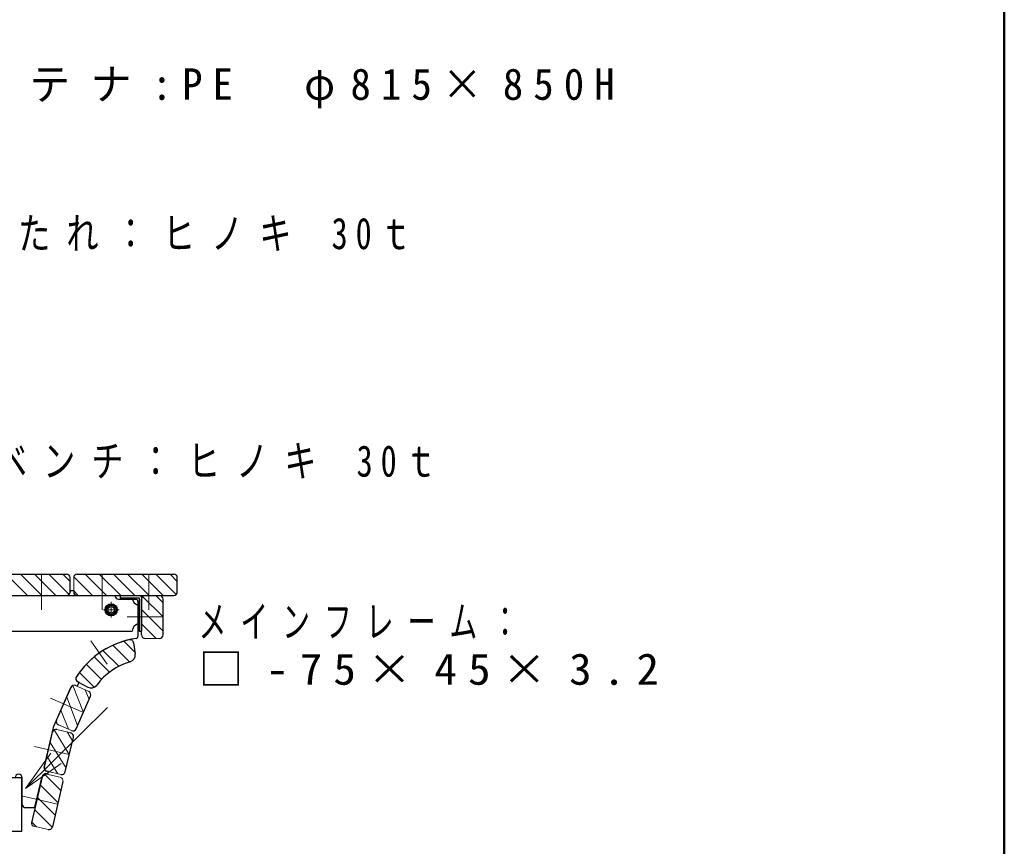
# Model space of a CAD drawing. Units: millimetres on the paper. Extents: x -385 to 420, y 0 to 267.
# Drawn here: x -68.9 to 0, y 46.8 to 104.6 of the extents above; entities that cross this region are included whole.
import ezdxf

# ---------------------------------------------------------------- set-up
doc = ezdxf.new("R2010")
doc.units = ezdxf.units.MM
doc.linetypes.add('USER2', pattern=[6, 3, -1, 1, -1])
doc.layers.add('1_20', color=7, linetype='Continuous', lineweight=25)
doc.layers.add('A3図枠', color=7, linetype='Continuous', lineweight=13)
doc.styles.add('ＭＳ ゴシック', font='')
doc.styles.get('ＭＳ ゴシック').set_extended_font_data('MS Gothic')

# ---------------------------------------------------------------- blocks, each defined once
blk = doc.blocks.new('open_arrow')
at = {"color": 0, "linetype": 'Continuous', "lineweight": -2}
blk.add_lwpolyline([(7.5, 1.25), (0, 0), (7.5, -1.25)], dxfattribs=at)

msp = doc.modelspace()

# ---------------------------------------------------------------- linework, layer by layer
at = {"layer": '1_20', "color": 40}
for p, q in [((-72.359, 65.799), (-65.609, 65.799)), ((-65.359, 64.549), (-65.359, 65.549)), ((-64.859, 65.799), (-58.109, 65.799)), ((-57.859, 64.549), (-57.859, 65.549)), ((-72.359, 64.299), (-65.609, 64.299)), ((-69.759, 64.299), (-65.584, 64.299)), ((-65.359, 64.649), (-65.359, 64.524)), ((-65.359, 64.649), (-65.109, 64.649)), ((-65.109, 64.649), (-65.109, 64.524)), ((-64.884, 64.299), (-62.209, 64.299)), ((-64.859, 64.299), (-58.109, 64.299)), ((-62.209, 64.299), (-62.209, 64.264)), ((-61.984, 64.039), (-60.769, 64.039)), ((-60.619, 63.889), (-60.619, 61.439)), ((-60.359, 61.549), (-60.359, 64.049)), ((-58.859, 61.549), (-58.859, 64.049)), ((-66.496, 55.159), (-65.282, 57.886)), ((-66.309, 55.578), (-65.302, 57.866)), ((-64.871, 57.949), (-64.986, 58)), ((-64.738, 58.217), (-64.871, 57.949)), ((-64.738, 58.217), (-64.845, 58.274)), ((-64.936, 54.973), (-63.929, 57.262)), ((-67.168, 52.277), (-66.496, 55.159)), ((-67.162, 52.301), (-66.594, 54.736)), ((-65.701, 51.96), (-65.133, 54.395)), ((-66.924, 51.783), (-67.045, 51.812)), ((-66.878, 51.978), (-67, 52.007)), ((-66.924, 51.783), (-66.878, 51.978)), ((-68.709, 49.709), (-68.709, 51.549)), ((-67.798, 49.575), (-67.316, 51.644)), ((-68.459, 49.459), (-67.944, 49.459))]:
    msp.add_line(p, q, dxfattribs=at)
at = {"layer": '1_20', "color": 40, "lineweight": 13}
for p, q in [((-69.829, 65.799), (-68.329, 64.299)), ((-68.839, 65.799), (-67.339, 64.299)), ((-67.849, 65.799), (-66.349, 64.299)), ((-66.859, 65.799), (-65.433, 64.373)), ((-65.869, 65.799), (-65.359, 65.289)), ((-65.109, 65.549), (-65.109, 64.549)), ((-65.103, 65.604), (-63.799, 64.299)), ((-64.309, 65.799), (-62.809, 64.299)), ((-63.319, 65.799), (-61.819, 64.299)), ((-62.329, 65.799), (-60.829, 64.299)), ((-61.339, 65.799), (-59.839, 64.299)), ((-60.349, 65.799), (-58.849, 64.299)), ((-59.359, 65.799), (-57.933, 64.373)), ((-58.369, 65.799), (-57.859, 65.289)), ((-65.109, 64.62), (-64.789, 64.299)), ((-58.859, 62.799), (-60.286, 64.226)), ((-59.109, 64.299), (-60.109, 64.299)), ((-58.859, 63.789), (-59.369, 64.299)), ((-58.859, 61.809), (-60.359, 63.309)), ((-59.339, 61.299), (-60.359, 62.319)), ((-59.109, 61.299), (-60.109, 61.299)), ((-64.433, 56.117), (-65.164, 57.998)), ((-64.057, 57.591), (-64.972, 57.994)), ((-64.832, 55.211), (-65.6, 57.189)), ((-64.034, 57.024), (-64.295, 57.696)), ((-65.476, 54.938), (-65.999, 56.283)), ((-65.266, 54.845), (-66.181, 55.248)), ((-65.417, 53.178), (-66.483, 54.891)), ((-65.32, 54.695), (-66.294, 54.923)), ((-65.193, 54.142), (-65.573, 54.754)), ((-65.642, 52.214), (-66.762, 54.015)), ((-66.226, 51.826), (-66.987, 53.051)), ((-66.002, 51.774), (-66.975, 52.001))]:
    msp.add_line(p, q, dxfattribs=at)
at = {"layer": '1_20', "color": 40, "linetype": 'USER2', "lineweight": 13}
for p, q in [((-67.359, 63.299), (-67.359, 65.799)), ((-63.109, 63.299), (-63.109, 65.799)), ((-59.859, 63.299), (-59.859, 65.799)), ((-58.859, 62.799), (-61.359, 62.799)), ((-64.433, 56.117), (-66.721, 57.125)), ((-65.417, 53.178), (-67.852, 53.746))]:
    msp.add_line(p, q, dxfattribs=at)
at = {"layer": '1_20', "color": 2}
for p, q in [((-70.109, 64.299), (-61.859, 64.299)), ((-61.859, 64.299), (-60.509, 64.299)), ((-61.859, 64.299), (-61.859, 64.139)), ((-61.859, 64.139), (-60.519, 64.139)), ((-60.519, 64.139), (-60.519, 61.799)), ((-60.359, 64.149), (-60.359, 61.799)), ((-82.359, 61.799), (-61.019, 61.799)), ((-60.519, 61.799), (-60.359, 61.799))]:
    msp.add_line(p, q, dxfattribs=at)
at = {"layer": '1_20'}
for p, q in [((-62.86, 63.299), (-62.672, 63.624)), ((-62.672, 63.624), (-62.297, 63.624)), ((-62.297, 63.624), (-62.109, 63.299)), ((-62.672, 62.974), (-62.86, 63.299)), ((-62.297, 62.974), (-62.672, 62.974)), ((-62.109, 63.299), (-62.297, 62.974)), ((-68.734, 51.549), (-72.56, 51.549)), ((-68.734, 47.799), (-68.734, 51.549)), ((-68.734, 47.799), (-68.734, 48.959)), ((-68.734, 47.799), (-71.334, 47.799))]:
    msp.add_line(p, q, dxfattribs=at)
at = {"layer": '1_20', "linetype": 'USER2', "lineweight": 13}
for p, q in [((-62.484, 63.849), (-62.484, 62.749)), ((-62.484, 63.849), (-62.484, 62.749)), ((-61.934, 63.299), (-63.034, 63.299)), ((-61.934, 63.299), (-63.034, 63.299))]:
    msp.add_line(p, q, dxfattribs=at)
at = {"layer": '1_20', "color": 4, "linetype": 'USER2', "lineweight": 13}
for p, q in [((-62.772, 59.485), (-63.919, 61.124)), ((-68.664, 50.264), (-66.23, 49.696))]:
    msp.add_line(p, q, dxfattribs=at)
at = {"layer": '1_20', "color": 4, "lineweight": 13}
for p, q in [((-61.209, 59.653), (-62.369, 60.813)), ((-60.828, 60.332), (-61.598, 61.102)), ((-62.609, 58.931), (-63.677, 59.999)), ((-61.961, 59.344), (-63.059, 60.442)), ((-63.166, 58.427), (-64.227, 59.489)), ((-63.681, 57.882), (-64.71, 58.911)), ((-66.005, 50.66), (-67.148, 51.803)), ((-66.047, 51.579), (-67.021, 51.806)), ((-66.205, 49.8), (-67.454, 51.049)), ((-66.406, 48.94), (-67.655, 50.189)), ((-66.609, 48.082), (-67.856, 49.329)), ((-67.702, 48.114), (-68.056, 48.469)), ((-66.899, 47.927), (-67.873, 48.154))]:
    msp.add_line(p, q, dxfattribs=at)
at = {"layer": '1_20', "color": 4}
for p, q in [((-60.921, 60.992), (-60.811, 60.215)), ((-64.821, 58.261), (-64.128, 57.893)), ((-67.321, 51.619), (-68.071, 48.406)), ((-65.86, 51.279), (-66.599, 48.114))]:
    msp.add_line(p, q, dxfattribs=at)
at = {"layer": '1_20', "lineweight": 13}
msp.add_line((-68.479, 50.8), (-62.753, 56.474), dxfattribs=at)
at = {"layer": '1_20'}
for radius in [0.425, 0.325, 0.225, 0.225]:
    msp.add_circle((-62.484, 63.299), radius, dxfattribs=at)
at = {"layer": '1_20', "color": 40}
for centre, radius, start, end in [((-65.609, 65.549), 0.25, 0, 90), ((-65.609, 65.549), 0.25, 0, 90), ((-64.859, 65.549), 0.25, 90, 180), ((-58.109, 65.549), 0.25, 0, 90), ((-58.109, 65.549), 0.25, 0, 90), ((-65.609, 64.549), 0.25, 270, 0), ((-65.584, 64.524), 0.225, 270, 0), ((-64.859, 64.549), 0.25, 180, 270), ((-64.884, 64.524), 0.225, 180, 270), ((-61.984, 64.264), 0.225, 180, 270), ((-60.109, 64.049), 0.25, 90, 180), ((-59.109, 64.049), 0.25, 0, 90), ((-58.109, 64.549), 0.25, 270, 0), ((-60.769, 63.889), 0.15, 0, 90), ((-60.769, 61.439), 0.15, 278.32531, 0), ((-60.109, 61.549), 0.25, 180, 270), ((-59.109, 61.549), 0.25, 270, 0), ((-59.879, 55.354), 6, 98.32531, 147.31372), ((-64.739, 58.473), 0.225, 147.31372, 242.00021), ((-65.073, 57.765), 0.25, 66.23875, 156.23875), ((-65.077, 57.794), 0.225, 66.23875, 156.01343), ((-64.158, 57.362), 0.25, 336.23875, 66.23875), ((-66.08, 55.477), 0.25, 156.23875, 246.23875), ((-66.351, 54.679), 0.25, 76.87001, 166.87001), ((-65.377, 54.452), 0.25, 346.87001, 76.87001), ((-65.165, 55.074), 0.25, 246.23875, 336.23875), ((-68.959, 51.549), 0.25, 0, 180), ((-67.096, 51.593), 0.225, 76.87001, 166.87001), ((-66.949, 52.226), 0.225, 166.87001, 256.87001), ((-66.919, 52.244), 0.25, 166.87001, 256.87001), ((-65.945, 52.017), 0.25, 256.87001, 346.87001), ((-68.459, 49.709), 0.25, 180, 270), ((-67.944, 49.609), 0.15, 270, 346.87001)]:
    msp.add_arc(centre, radius, start, end, dxfattribs=at)
at = {"layer": '1_20', "color": 2}
for centre, radius, start, end in [((-60.519, 64.139), 0.5, 180, 270), ((-60.509, 64.149), 0.15, 0, 90), ((-60.519, 61.799), 0.5, 90, 180)]:
    msp.add_arc(centre, radius, start, end, dxfattribs=at)
at = {"layer": '1_20', "color": 4}
for centre, radius, start, end in [((-59.879, 55.354), 6, 102.95691, 147.04329), ((-61.168, 60.958), 0.25, 8, 102.95691), ((-61.307, 60.146), 0.5, 286.59028, 8), ((-59.879, 55.354), 4.5, 106.59028, 143.40993), ((-64.704, 58.482), 0.25, 147.04329, 242.00021), ((-63.894, 58.334), 0.5, 242.00021, 323.40993), ((-67.816, 48.398), 0.25, 166.87001, 256.87001), ((-66.842, 48.171), 0.25, 256.87001, 346.87001)]:
    msp.add_arc(centre, radius, start, end, dxfattribs=at)
at = {"layer": '1_20', "color": 4, "lineweight": 13}
for centre, start, end in [((-67.078, 51.563), 76.87001, 166.87001), ((-66.104, 51.336), 346.87001, 76.87001)]:
    msp.add_arc(centre, 0.25, start, end, dxfattribs=at)
at = {"layer": 'A3図枠', "lineweight": 50}
msp.add_line((0, 0), (0, 267), dxfattribs=at)

# ---------------------------------------------------------------- block references
at = {"layer": '1_20', "lineweight": 13, "xscale": 0.4, "yscale": 0.4, "rotation": 44.7}
msp.add_blockref('open_arrow', (-68.479, 50.8), dxfattribs=at)

# ---------------------------------------------------------------- texts
at = {"layer": '1_20', "char_height": 2.199, "attachment_point": 4, "style": 'ＭＳ ゴシック'}
for s, insert in [('\\T1.5;\\W0.95;コンテナ:PE\u3000φ815×850H', (-76.746, 99.777)), ('\\T1.5;\\W0.75;背もたれ：ヒノキ\\~30ｔ', (-75.743, 89.51)), ('\\T1.5;\\W0.75;ベンチ：ヒノキ\\~30ｔ', (-70.619, 73.644)), ('\\T1.5;\\W0.65;メインフレーム：', (-56.373, 62.424)), ('\\T1.5;\\W1.05;□-75×45×3.2', (-56.373, 59.124))]:
    msp.add_mtext(s, dxfattribs=dict(at, insert=insert))

doc.saveas('drawing.dxf')
